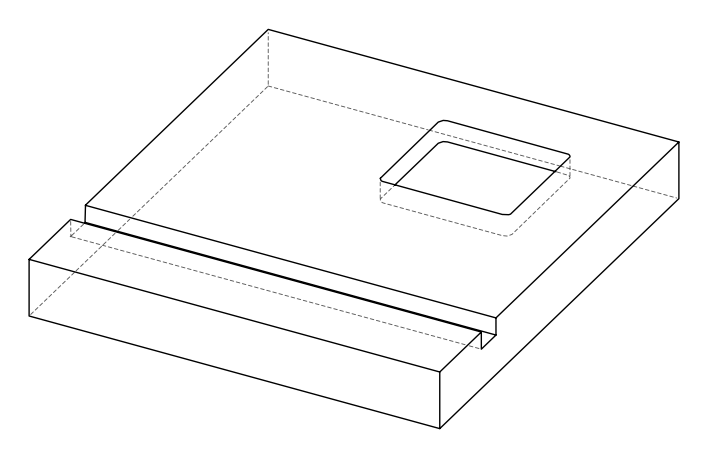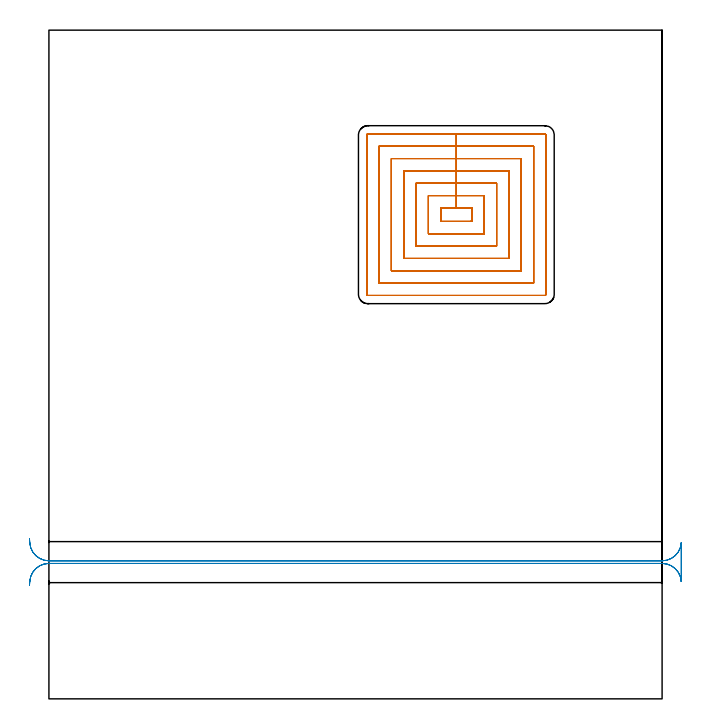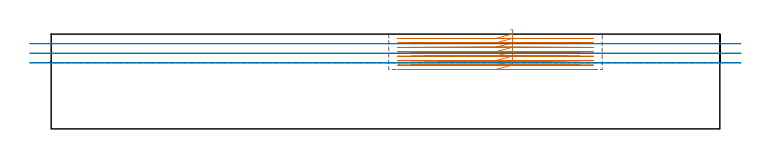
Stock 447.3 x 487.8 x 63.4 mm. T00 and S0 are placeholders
(PLAN: 2 operations, 1 tool changes, 39.3 min)
(1 MILL_RECTANGULAR_POCKET | POCKET_RECTANGULAR_STRAIGHT | NXT0201_011 | Follow Part, ap 3, ae 75% | 33.14 min | 438377 mm3)
(2 MILL_RECTANGULAR_SLOT | SLOT_RECTANGULAR | UGT0201_006 | Follow Part, ap 7, ae 75% | 6.13 min | 256836 mm3)
(TOOL NXT0201_011 | ENDMILL 12mm [2P460-1200-NA 1630] | D12 FL38 Z6)
(TOOL UGT0201_006 | End Mill 28 mm | D28 FL25 Z2)
(OP 1 MILL_RECTANGULAR_POCKET)
G17 G21 G94 G90
T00 M6
G54
G17 G0 G90 X307.548 Y348.3 S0 M3
G43 Z73.4 H1
Z66.4
G94 G1 X308.6 Z66.118 F250.
Y358.1 Z63.492
X297.2 Z60.437
X285.8 F500.
Y348.3
X308.6
Y358.1
X297.2
Y367.1
X276.8
Y339.3
X317.6
Y367.1
X297.2
Y376.1
X267.8
Y330.3
X326.6
Y376.1
X297.2
Y385.1
X258.8
Y321.3
X335.6
Y385.1
X297.2
Y394.1
X249.8
Y312.3
X344.6
Y394.1
X297.2
Y403.1
X240.8
Y303.3
X353.6
Y403.1
X297.2
Y412.1
X232.6
G3 X231.8 Y411.3 R0.8
G1 Y295.1
G3 X232.6 Y294.3 R0.8
G1 X361.8
G3 X362.6 Y295.1 R0.8
G1 Y411.3
G3 X361.8 Y412.1 R0.8
G1 X297.2
X296.2
G0 X307.548 Y348.3 Z63.437
G1 X308.6 Z63.155 F250.
Y358.1 Z60.53
X297.2 Z57.475
X285.8 F500.
Y348.3
X308.6
Y358.1
X297.2
Y367.1
X276.8
Y339.3
X317.6
Y367.1
X297.2
Y376.1
X267.8
Y330.3
X326.6
Y376.1
X297.2
Y385.1
X258.8
Y321.3
X335.6
Y385.1
X297.2
Y394.1
X249.8
Y312.3
X344.6
Y394.1
X297.2
Y403.1
X240.8
Y303.3
X353.6
Y403.1
X297.2
Y412.1
X232.6
G3 X231.8 Y411.3 R0.8
G1 Y295.1
G3 X232.6 Y294.3 R0.8
G1 X361.8
G3 X362.6 Y295.1 R0.8
G1 Y411.3
G3 X361.8 Y412.1 R0.8
G1 X297.2
X296.2
G0 X307.548 Y348.3 Z60.475
G1 X308.6 Z60.193 F250.
Y358.1 Z57.567
X297.2 Z54.512
X285.8 F500.
Y348.3
X308.6
Y358.1
X297.2
Y367.1
X276.8
Y339.3
X317.6
Y367.1
X297.2
Y376.1
X267.8
Y330.3
X326.6
Y376.1
X297.2
Y385.1
X258.8
Y321.3
X335.6
Y385.1
X297.2
Y394.1
X249.8
Y312.3
X344.6
Y394.1
X297.2
Y403.1
X240.8
Y303.3
X353.6
Y403.1
X297.2
Y412.1
X232.6
G3 X231.8 Y411.3 R0.8
G1 Y295.1
G3 X232.6 Y294.3 R0.8
G1 X361.8
G3 X362.6 Y295.1 R0.8
G1 Y411.3
G3 X361.8 Y412.1 R0.8
G1 X297.2
X296.2
G0 X307.548 Y348.3 Z57.512
G1 X308.6 Z57.23 F250.
Y358.1 Z54.605
X297.2 Z51.55
X285.8 F500.
Y348.3
X308.6
Y358.1
X297.2
Y367.1
X276.8
Y339.3
X317.6
Y367.1
X297.2
Y376.1
X267.8
Y330.3
X326.6
Y376.1
X297.2
Y385.1
X258.8
Y321.3
X335.6
Y385.1
X297.2
Y394.1
X249.8
Y312.3
X344.6
Y394.1
X297.2
Y403.1
X240.8
Y303.3
X353.6
Y403.1
X297.2
Y412.1
X232.6
G3 X231.8 Y411.3 R0.8
G1 Y295.1
G3 X232.6 Y294.3 R0.8
G1 X361.8
G3 X362.6 Y295.1 R0.8
G1 Y411.3
G3 X361.8 Y412.1 R0.8
G1 X297.2
X296.2
G0 X307.548 Y348.3 Z54.55
G1 X308.6 Z54.268 F250.
Y358.1 Z51.642
X297.2 Z48.587
X285.8 F500.
Y348.3
X308.6
Y358.1
X297.2
Y367.1
X276.8
Y339.3
X317.6
Y367.1
X297.2
Y376.1
X267.8
Y330.3
X326.6
Y376.1
X297.2
Y385.1
X258.8
Y321.3
X335.6
Y385.1
X297.2
Y394.1
X249.8
Y312.3
X344.6
Y394.1
X297.2
Y403.1
X240.8
Y303.3
X353.6
Y403.1
X297.2
Y412.1
X232.6
G3 X231.8 Y411.3 R0.8
G1 Y295.1
G3 X232.6 Y294.3 R0.8
G1 X361.8
G3 X362.6 Y295.1 R0.8
G1 Y411.3
G3 X361.8 Y412.1 R0.8
G1 X297.2
X296.2
G0 X307.548 Y348.3 Z51.587
G1 X308.6 Z51.305 F250.
Y358.1 Z48.68
X297.2 Z45.625
X285.8 F500.
Y348.3
X308.6
Y358.1
X297.2
Y367.1
X276.8
Y339.3
X317.6
Y367.1
X297.2
Y376.1
X267.8
Y330.3
X326.6
Y376.1
X297.2
Y385.1
X258.8
Y321.3
X335.6
Y385.1
X297.2
Y394.1
X249.8
Y312.3
X344.6
Y394.1
X297.2
Y403.1
X240.8
Y303.3
X353.6
Y403.1
X297.2
Y412.1
X232.6
G3 X231.8 Y411.3 R0.8
G1 Y295.1
G3 X232.6 Y294.3 R0.8
G1 X361.8
G3 X362.6 Y295.1 R0.8
G1 Y411.3
G3 X361.8 Y412.1 R0.8
G1 X297.2
X296.2
G0 X307.548 Y348.3 Z48.625
G1 X308.6 Z48.343 F250.
Y358.1 Z45.717
X297.2 Z42.662
X285.8 F500.
Y348.3
X308.6
Y358.1
X297.2
Y367.1
X276.8
Y339.3
X317.6
Y367.1
X297.2
Y376.1
X267.8
Y330.3
X326.6
Y376.1
X297.2
Y385.1
X258.8
Y321.3
X335.6
Y385.1
X297.2
Y394.1
X249.8
Y312.3
X344.6
Y394.1
X297.2
Y403.1
X240.8
Y303.3
X353.6
Y403.1
X297.2
Y412.1
X232.6
G3 X231.8 Y411.3 R0.8
G1 Y295.1
G3 X232.6 Y294.3 R0.8
G1 X361.8
G3 X362.6 Y295.1 R0.8
G1 Y411.3
G3 X361.8 Y412.1 R0.8
G1 X297.2
X296.2
G0 X307.548 Y348.3 Z45.662
G1 X308.6 Z45.381 F250.
Y358.1 Z42.755
X297.2 Z39.7
X285.8 F500.
Y348.3
X308.6
Y358.1
X297.2
Y367.1
X276.8
Y339.3
X317.6
Y367.1
X297.2
Y376.1
X267.8
Y330.3
X326.6
Y376.1
X297.2
Y385.1
X258.8
Y321.3
X335.6
Y385.1
X297.2
Y394.1
X249.8
Y312.3
X344.6
Y394.1
X297.2
Y403.1
X240.8
Y303.3
X353.6
Y403.1
X297.2
Y412.1
X232.6
G3 X231.8 Y411.3 R0.8
G1 Y295.1
G3 X232.6 Y294.3 R0.8
G1 X361.8
G3 X362.6 Y295.1 R0.8
G1 Y411.3
G3 X361.8 Y412.1 R0.8
G1 X297.2
X296.2
G0 Z73.4
M5
M2
(OP 2 MILL_RECTANGULAR_SLOT)
G17 G21 G94 G90
T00 M6
G54
G17 G0 G90 X-14.166 Y82.722 S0 M3
G43 Z73.4 H0
Z57.
G94 G1 X-13.97 Y85.716 F250.
G2 X0. Y98.8 R14. F500.
G1 X447.3
G2 X461.27 Y85.716 R14.
G1 X461.3
Y113.784
X461.27
G2 X447.3 Y100.7 R14.
G1 X0.
G2 X-13.97 Y113.784 R14.
G1 X-14.166 Y116.778 F250.
G0 Y82.722 Z50.6
G1 X-13.97 Y85.716
G2 X0. Y98.8 R14. F500.
G1 X447.3
G2 X461.27 Y85.716 R14.
G1 X461.3
Y113.784
X461.27
G2 X447.3 Y100.7 R14.
G1 X0.
G2 X-13.97 Y113.784 R14.
G1 X-14.166 Y116.778 F250.
G0 Y82.722 Z44.2
G1 X-13.97 Y85.716
G2 X0. Y98.8 R14. F500.
G1 X447.3
G2 X461.27 Y85.716 R14.
G1 X461.3
Y113.784
X461.27
G2 X447.3 Y100.7 R14.
G1 X0.
G2 X-13.97 Y113.784 R14.
G1 X-14.166 Y116.778 F250.
G0 Z73.4
M5
M2
